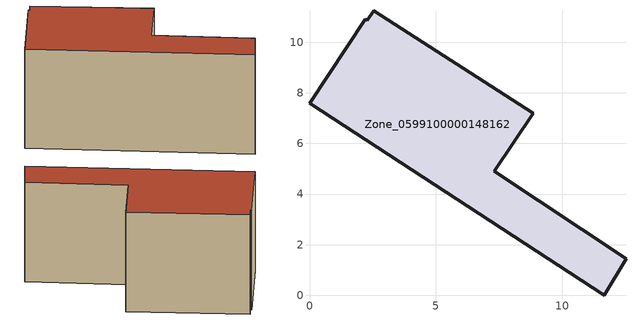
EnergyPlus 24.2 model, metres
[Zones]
Zone_0599100000148162
 floor ground (C_G): 2.19,10.91 2.28,10.87 2.53,11.25 8.84,7.2 7.31,4.9 12.51,1.44 11.65,0 0,7.59 z0
 wall outside (C_F): 2.19,10.91 0,7.59 11.65,0 12.51,1.44 7.31,4.9 8.84,7.2 2.53,11.25 2.28,10.87 2.19,10.91 z0:7.41
 roof outside (C_R): 2.28,10.87 2.19,10.91 0,7.59 11.65,0 12.51,1.44 7.31,4.9 8.84,7.2 2.53,11.25 z7.41
[BUILDING]
Pand.0599100000148162: North Axis=0; Terrain=City; Loads Convergence Tolerance Value=0.04; Temperature Convergence Tolerance Value=0.4; Solar Distribution=FullExterior; Maximum Number of Warmup Days=25; Minimum Number of Warmup Days=1
[Site:Location]
Rotterdam.The.Hague.AP_ZH_NLD Design_Conditions: Latitude=51.96; Longitude=4.45; Time Zone=1; Elevation=-4.5
[SITE:GROUNDTEMPERATURE:BUILDINGSURFACE]
18, 18, 18, 18, 18, 18, 18, 18, 18, 18, 18, 18
[MATERIAL] Thermal Absorptance=0.9; Solar Absorptance=0.7; Visible Absorptance=0.7
Name | Roughness | Thickness | Conductivity | Density | Specific Heat
G.TI.1946 | MediumSmooth | 0.15 | 1 | 540 | 1210
F.TI.1946 | Rough | 0.3 | 0.857143 | 1920 | 840
R.TI.1946 | MediumRough | 0.2 | 0.1 | 1500 | 1000
[CONSTRUCTION]
C_G: G.TI.1946
C_F: F.TI.1946
C_R: R.TI.1946
[ZONE]
Zone_0599100000148162: Type=1; Multiplier=1; Ceiling Height=Autocalculate; Volume=Autocalculate; Floor Area=autocalculate; Part of Total Floor Area=Yes
[ZONEINFILTRATION:DESIGNFLOWRATE]
Infil_Zone_0599100000148162: Zone or ZoneList or Space or SpaceList=Zone_0599100000148162; Schedule=AlwaysOn; Design Flow Rate Calculation Method=Flow/Area; Flow Rate per Floor Area=0.003; Constant Term Coefficient=1; Temperature Term Coefficient=0; Velocity Term Coefficient=0; Velocity Squared Term Coefficient=0
[HVACTEMPLATE:ZONE:IDEALLOADSAIRSYSTEM]
Zone_0599100000148162: Maximum Heating Supply Air Temperature=50; Minimum Cooling Supply Air Temperature=13; Maximum Heating Supply Air Humidity Ratio=0.0156; Minimum Cooling Supply Air Humidity Ratio=0.0077; Heating Limit=NoLimit; Cooling Limit=NoLimit; Dehumidification Control Type=ConstantSensibleHeatRatio; Cooling Sensible Heat Ratio=0.7; Dehumidification Setpoint=60; Humidification Control Type=None; Humidification Setpoint=30; Outdoor Air Method=None; Outdoor Air Flow Rate per Person=0.00944; Outdoor Air Flow Rate per Zone Floor Area=0; Outdoor Air Flow Rate per Zone=0; Demand Controlled Ventilation Type=None; Outdoor Air Economizer Type=NoEconomizer; Heat Recovery Type=None; Sensible Heat Recovery Effectiveness=0.7; Latent Heat Recovery Effectiveness=0.65
[ZONECONTROL:THERMOSTAT]
ThermostatControl_Zone_0599100000148162: Zone or ZoneList=Zone_0599100000148162; Control Type Schedule=DualSetpointControlType; Control 1=Thermostat_Zone_0599100000148162; Temperature Difference Between Cutout And Setpoint=0
[THERMOSTATSETPOINT:DUALSETPOINT]
Thermostat_Zone_0599100000148162: Heating Setpoint Temperature Schedule=HeatingSetpoint_Zone_0599100000148162; Cooling Setpoint Temperature Schedule=CoolingSetpoint_Zone_0599100000148162
[SCHEDULE:COMPACT]
HeatingSetpoint_Zone_0599100000148162: Through: 12/31, For: AllDays, Until: 24:00, 21
CoolingSetpoint_Zone_0599100000148162: Through: 12/31, For: AllDays, Until: 24:00, 24
DualSetpointControlType: Through: 12/31, For: AllDays, Until: 24:00, 4
AlwaysOn: Through: 12/31, For: AllDays, Until: 24:00, 1
